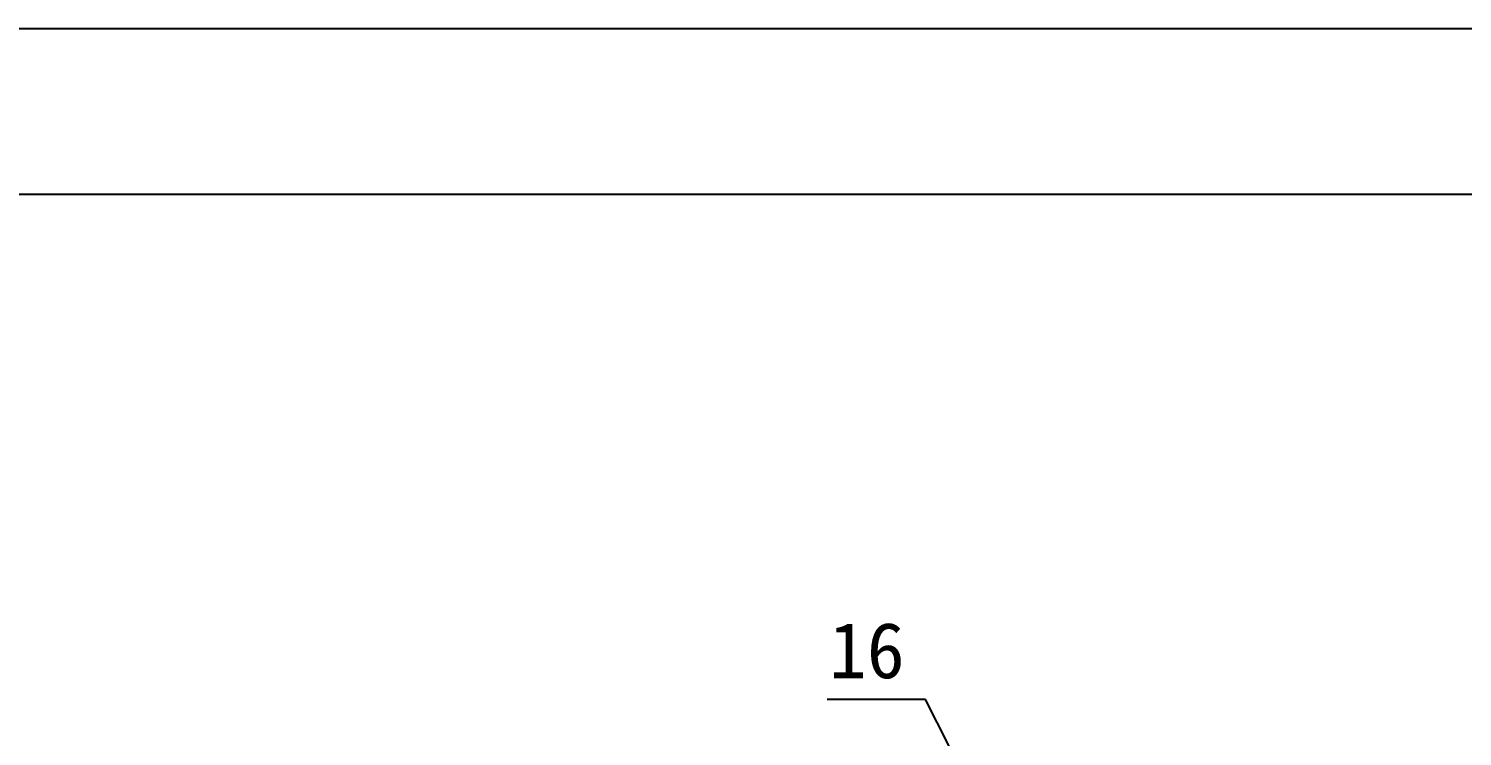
# Model space of a CAD drawing. Header units: millimetres. Extents: x -30327 to 34858, y 4015 to 75103.
# Drawn here: x -9272 to -8343, y 56810 to 57269 of the extents above; entities that cross this region are included whole.
import ezdxf

# ---------------------------------------------------------------- set-up
doc = ezdxf.new("R2010")
doc.units = ezdxf.units.MM
doc.layers.add('print', color=30, linetype='Continuous')
doc.styles.add('GB', font='GBENOR.SHX', dxfattribs={"bigfont": 'gbcbig.shx'})
doc.styles.add('HZ', font='')
doc.styles.get('HZ').set_extended_font_data('SimSun')

# ---------------------------------------------------------------- blocks, each defined once
blk = doc.blocks.new('DT-A2-TITLE')
for p, q in [((594, 420), (0, 420)), ((584, 410), (10, 410))]:
    blk.add_line(p, q)
at = {"style": 'GB'}
for tag, p, height in [('#设计', (451.961, 38.516), 3.5), ('#品名', (523.322, 37.95), 3.5), ('#审核', (451.989, 28.104), 3.5), ('#图号', (526.671, 27.205), 3.5), ('#数量', (520.33, 14.514), 3.5), ('#版本', (552.925, 14.469), 3.5), ('#材料说明', (442.149, 13.586), 3)]:
    blk.add_attdef(tag, p, '', height=height, dxfattribs=at)

msp = doc.modelspace()

# ---------------------------------------------------------------- linework, layer by layer
for p, q in [((-8690.7742, 56833.9469), (-8754.5361, 56833.9469)), ((-8491.1261, 56441.8405), (-8690.7742, 56833.9469))]:
    msp.add_line(p, q)
at = {"layer": 'print'}
for points in [[(-11424.65, 52752.7092), (-5037.962, 52752.7092), (-5037.962, 57268.5492), (-11424.65, 57268.5492)], [(-11424.6499, 52752.7093), (-5037.9619, 52752.7093), (-5037.9619, 57268.5493), (-11424.6499, 57268.5493)]]:
    msp.add_lwpolyline(points, close=True, dxfattribs=at)

# ---------------------------------------------------------------- block references
at = {"xscale": 10.752, "yscale": 10.752, "zscale": 10.752}
msp.add_blockref('DT-A2-TITLE', (-11424.6499, 52752.7093), dxfattribs=at)

# ---------------------------------------------------------------- texts
at = {"style": 'HZ'}
msp.add_text('16', height=36.11846, dxfattribs=at).set_placement((-8753.4464, 56847.7656))

doc.saveas('drawing.dxf')
